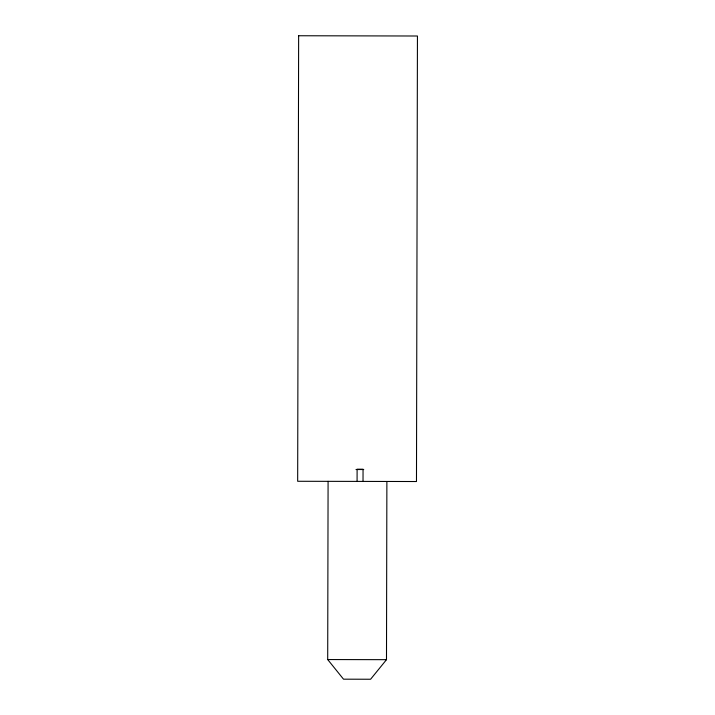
<?xml version="1.0" encoding="UTF-8"?>
<svg xmlns="http://www.w3.org/2000/svg" width="715" height="715" viewBox="0 0 715 715"><rect width="100%" height="100%" fill="white"/><g stroke="black" fill="none" stroke-linecap="round" stroke-linejoin="round"><path stroke-width="1.07" d="M386.878 481.463L386.493 659.677L370.593 679.241L343.513 679.178L327.702 659.552L328.087 481.338M357.08 481.401L357.107 469.21L363.05 469.219L363.023 481.41M355.999 469.514L363.747 469.532M327.702 659.552L386.493 659.677M298.638 35.75L297.672 481.275L416.479 481.526L417.444 36.009L298.638 35.75"/></g></svg>
